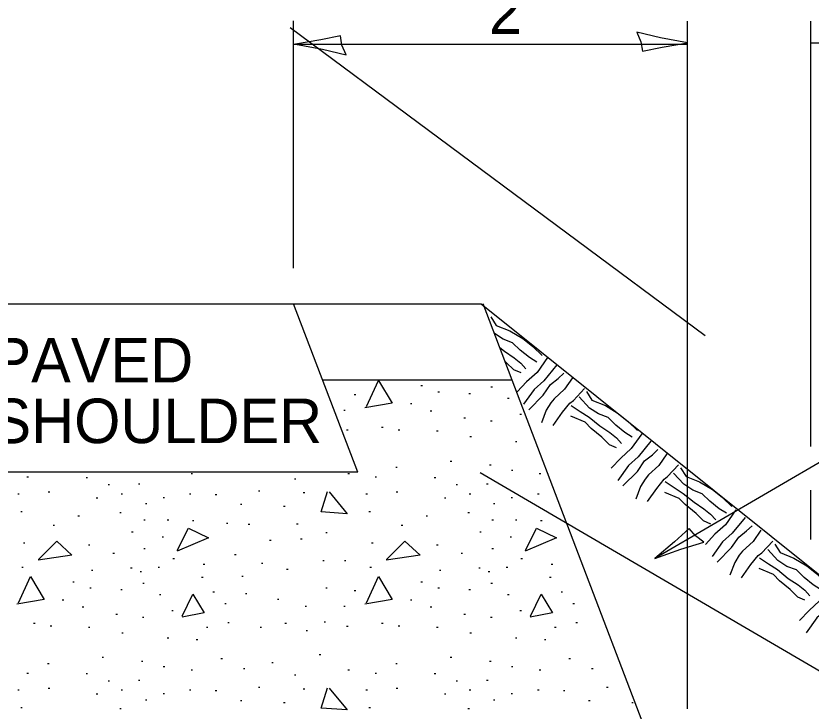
# Model space of a CAD drawing. Extents: x 0 to 2.83, y -0.06 to 1.83.
# Drawn here: x 2.2517 to 2.5031, y 1.2591 to 1.4787 of the extents above; entities that cross this region are included whole.
import ezdxf

# ---------------------------------------------------------------- set-up
doc = ezdxf.new("R2010")
doc.units = 0
for name, color, linetype in [('Default', 7, 'Continuous'), ('RD_Pr_Roadway_Dimensions', 7, 'Continuous'), ('RD_Pr_Roadway_Notes', 7, 'Continuous'), ('STG_Traffic_Control', 7, 'Continuous')]:
    doc.layers.add(name, color=color, linetype=linetype)

# ---------------------------------------------------------------- blocks, each defined once
blk = doc.blocks.new('SHT_ARROW')
at = {"layer": 'STG_Traffic_Control'}
blk.add_lwpolyline([(-0.009998, 0.002092), (-0.009184, 0.00017), (-0.00887, -0.001672), (-0.005, -0.000866), (0, 0), (-0.005334, 0.00097)], close=True, dxfattribs=at)

msp = doc.modelspace()

# ---------------------------------------------------------------- linework, layer by layer
at = {"layer": 'Default'}
for p, q in [((1.61935, 1.38768), (2.39886, 1.38768)), ((2.35981, 1.3345), (2.33949, 1.38768)), ((2.39886, 1.38768), (2.59919, 1.22722)), ((2.40866, 1.36357), (2.39945, 1.38768)), ((2.40866, 1.36357), (2.3487, 1.36357)), ((2.45062, 1.25371), (2.40866, 1.36357)), ((2.37975, 1.36192), (2.38023, 1.36192)), ((2.40188, 1.36151), (2.40237, 1.36151)), ((2.35008, 1.35996), (2.35016, 1.35996)), ((2.35867, 1.35913), (2.35915, 1.35913)), ((2.38512, 1.35996), (2.3856, 1.35996)), ((2.39493, 1.35944), (2.39542, 1.35944)), ((2.40716, 1.35789), (2.40764, 1.35789)), ((2.37644, 1.35624), (2.37692, 1.35624)), ((2.35536, 1.35417), (2.35584, 1.35417)), ((2.38274, 1.35397), (2.38322, 1.35397)), ((2.41108, 1.35283), (2.41156, 1.35283)), ((2.39338, 1.35169), (2.39387, 1.35169)), ((2.40178, 1.35076), (2.40226, 1.35076)), ((2.35629, 1.34787), (2.35677, 1.34787)), ((2.36735, 1.3488), (2.36783, 1.3488)), ((2.37262, 1.34797), (2.3731, 1.34797)), ((2.3847, 1.34756), (2.38519, 1.34756)), ((2.39524, 1.3458), (2.39573, 1.3458)), ((2.40964, 1.34425), (2.41012, 1.34425)), ((2.38904, 1.33806), (2.38953, 1.33806)), ((2.37179, 1.33609), (2.37227, 1.33609)), ((2.40147, 1.33682), (2.40195, 1.33682)), ((2.4084, 1.33516), (2.40888, 1.33516)), ((2.35981, 1.3345), (2.22735, 1.3345)), ((2.25522, 1.3331), (2.2557, 1.3331)), ((2.27392, 1.33289), (2.2744, 1.33289)), ((2.30711, 1.33413), (2.30759, 1.33413)), ((2.35671, 1.33413), (2.35719, 1.33413)), ((2.36528, 1.3331), (2.36576, 1.3331)), ((2.38398, 1.33289), (2.38446, 1.33289)), ((2.39846, 1.33449), (2.59669, 1.21872)), ((2.41718, 1.33413), (2.41766, 1.33413)), ((2.28084, 1.33062), (2.28132, 1.33062)), ((2.29045, 1.33082), (2.29093, 1.33082)), ((2.33976, 1.33248), (2.34024, 1.33248)), ((2.3909, 1.33062), (2.39139, 1.33062)), ((2.40052, 1.33082), (2.401, 1.33082)), ((2.25232, 1.32772), (2.2528, 1.32772)), ((2.26193, 1.32834), (2.26241, 1.32834)), ((2.28497, 1.32772), (2.28545, 1.32772)), ((2.30659, 1.32772), (2.30707, 1.32772)), ((2.31476, 1.32752), (2.31524, 1.32752)), ((2.3284, 1.32865), (2.32888, 1.32865)), ((2.34255, 1.32814), (2.34303, 1.32814)), ((2.36239, 1.32772), (2.36287, 1.32772)), ((2.372, 1.32834), (2.37248, 1.32834)), ((2.39504, 1.32772), (2.39552, 1.32772)), ((2.41666, 1.32772), (2.41714, 1.32772)), ((2.27712, 1.32648), (2.2776, 1.32648)), ((2.29823, 1.32659), (2.29871, 1.32659)), ((2.38719, 1.32648), (2.38767, 1.32648)), ((2.40829, 1.32659), (2.40877, 1.32659)), ((2.29265, 1.32462), (2.29313, 1.32462)), ((2.32271, 1.32442), (2.32319, 1.32442)), ((2.33635, 1.3238), (2.33683, 1.3238)), ((2.40271, 1.32462), (2.40319, 1.32462)), ((2.25325, 1.32215), (2.25373, 1.32215)), ((2.27133, 1.3207), (2.27181, 1.3207)), ((2.28456, 1.32184), (2.28504, 1.32184)), ((2.36332, 1.32215), (2.3638, 1.32215)), ((2.3814, 1.3207), (2.38188, 1.3207)), ((2.39462, 1.32184), (2.39511, 1.32184)), ((2.26348, 1.3178), (2.26396, 1.3178)), ((2.29213, 1.31946), (2.29261, 1.31946)), ((2.29957, 1.31946), (2.30005, 1.31946)), ((2.30752, 1.31925), (2.308, 1.31925)), ((2.31827, 1.31842), (2.31875, 1.31842)), ((2.32519, 1.31811), (2.32567, 1.31811)), ((2.34048, 1.31822), (2.34096, 1.31822)), ((2.37355, 1.3178), (2.37403, 1.3178)), ((2.40219, 1.31946), (2.40268, 1.31946)), ((2.40964, 1.31946), (2.41012, 1.31946)), ((2.41759, 1.31925), (2.41807, 1.31925)), ((2.28828, 1.31574), (2.28876, 1.31574)), ((2.34968, 1.31553), (2.35016, 1.31553)), ((2.39835, 1.31574), (2.39883, 1.31574)), ((2.29792, 1.31408), (2.2984, 1.31408)), ((2.33191, 1.31305), (2.33239, 1.31305)), ((2.34172, 1.31346), (2.3422, 1.31346)), ((2.40798, 1.31408), (2.40846, 1.31408)), ((2.25408, 1.31222), (2.25456, 1.31222)), ((2.27464, 1.3116), (2.27512, 1.3116)), ((2.29213, 1.31047), (2.29261, 1.31047)), ((2.36415, 1.31222), (2.36463, 1.31222)), ((2.38471, 1.3116), (2.38519, 1.3116)), ((2.40219, 1.31047), (2.40268, 1.31047)), ((2.28239, 1.30892), (2.28287, 1.30892)), ((2.32085, 1.3085), (2.32133, 1.3085)), ((2.39245, 1.30892), (2.39294, 1.30892)), ((2.30133, 1.30727), (2.30181, 1.30727)), ((2.31093, 1.30551), (2.31141, 1.30551)), ((2.32933, 1.30582), (2.32981, 1.30582)), ((2.34875, 1.30665), (2.34923, 1.30665)), ((2.35557, 1.30665), (2.35605, 1.30665)), ((2.41139, 1.30727), (2.41187, 1.30727)), ((2.421, 1.30551), (2.42148, 1.30551)), ((2.25356, 1.30458), (2.25404, 1.30458)), ((2.27557, 1.30355), (2.27605, 1.30355)), ((2.28797, 1.30437), (2.28845, 1.30437)), ((2.29099, 1.30313), (2.29147, 1.30313)), ((2.29668, 1.30458), (2.29716, 1.30458)), ((2.33728, 1.30386), (2.33776, 1.30386)), ((2.36363, 1.30458), (2.36411, 1.30458)), ((2.38564, 1.30355), (2.38612, 1.30355)), ((2.39804, 1.30437), (2.39852, 1.30437)), ((2.40106, 1.30313), (2.40154, 1.30313)), ((2.40674, 1.30458), (2.40722, 1.30458)), ((2.26968, 1.29992), (2.27016, 1.29992)), ((2.31042, 1.30137), (2.3109, 1.30137)), ((2.32313, 1.30169), (2.32361, 1.30169)), ((2.37975, 1.29992), (2.38023, 1.29992)), ((2.42048, 1.30137), (2.42096, 1.30137)), ((2.27505, 1.29796), (2.27553, 1.29796)), ((2.28487, 1.29744), (2.28535, 1.29744)), ((2.29182, 1.29951), (2.2923, 1.29951)), ((2.34968, 1.29796), (2.35016, 1.29796)), ((2.38512, 1.29796), (2.3856, 1.29796)), ((2.39493, 1.29744), (2.39542, 1.29744)), ((2.40188, 1.29951), (2.40237, 1.29951)), ((2.29709, 1.29589), (2.29757, 1.29589)), ((2.31403, 1.29672), (2.31451, 1.29672)), ((2.32426, 1.2962), (2.32474, 1.2962)), ((2.35867, 1.29713), (2.35915, 1.29713)), ((2.40716, 1.29589), (2.40764, 1.29589)), ((2.4241, 1.29672), (2.42458, 1.29672)), ((2.43433, 1.2962), (2.43439, 1.2962)), ((2.26637, 1.29424), (2.26685, 1.29424)), ((2.31775, 1.293), (2.31823, 1.293)), ((2.33439, 1.29445), (2.33487, 1.29445)), ((2.37644, 1.29424), (2.37692, 1.29424)), ((2.42782, 1.293), (2.4283, 1.293)), ((2.27268, 1.29197), (2.27316, 1.29197)), ((2.30101, 1.29083), (2.30149, 1.29083)), ((2.34317, 1.29217), (2.34365, 1.29217)), ((2.35536, 1.29217), (2.35584, 1.29217)), ((2.38274, 1.29197), (2.38322, 1.29197)), ((2.41108, 1.29083), (2.41156, 1.29083)), ((2.28332, 1.28969), (2.2838, 1.28969)), ((2.29172, 1.28876), (2.2922, 1.28876)), ((2.39338, 1.28969), (2.39387, 1.28969)), ((2.40178, 1.28876), (2.40226, 1.28876)), ((2.25728, 1.2868), (2.25776, 1.2868)), ((2.26255, 1.28597), (2.26303, 1.28597)), ((2.27464, 1.28556), (2.27512, 1.28556)), ((2.31197, 1.28556), (2.31245, 1.28556)), ((2.31868, 1.28701), (2.31916, 1.28701)), ((2.32891, 1.28556), (2.32939, 1.28556)), ((2.33677, 1.2868), (2.33725, 1.2868)), ((2.34916, 1.28721), (2.34964, 1.28721)), ((2.35629, 1.28587), (2.35677, 1.28587)), ((2.36735, 1.2868), (2.36783, 1.2868)), ((2.37262, 1.28597), (2.3731, 1.28597)), ((2.3847, 1.28556), (2.38519, 1.28556)), ((2.42203, 1.28556), (2.42251, 1.28556)), ((2.42875, 1.28701), (2.42923, 1.28701)), ((2.28518, 1.2838), (2.28566, 1.2838)), ((2.29957, 1.28225), (2.30005, 1.28225)), ((2.34348, 1.28453), (2.34396, 1.28453)), ((2.39524, 1.2838), (2.39573, 1.2838)), ((2.40964, 1.28225), (2.41012, 1.28225)), ((2.30876, 1.28163), (2.30924, 1.28163)), ((2.41883, 1.28163), (2.41931, 1.28163)), ((2.27898, 1.27605), (2.27946, 1.27605)), ((2.29141, 1.27481), (2.29189, 1.27481)), ((2.31651, 1.27564), (2.31699, 1.27564)), ((2.34761, 1.27698), (2.34809, 1.27698)), ((2.38904, 1.27605), (2.38953, 1.27605)), ((2.40147, 1.27481), (2.40195, 1.27481)), ((2.42658, 1.27564), (2.42706, 1.27564)), ((2.26172, 1.27409), (2.2622, 1.27409)), ((2.29833, 1.27316), (2.29881, 1.27316)), ((2.32364, 1.27254), (2.32412, 1.27254)), ((2.33263, 1.2744), (2.33311, 1.2744)), ((2.37179, 1.27409), (2.37227, 1.27409)), ((2.4084, 1.27316), (2.40888, 1.27316)), ((2.43371, 1.27254), (2.43419, 1.27254)), ((2.25522, 1.27109), (2.2557, 1.27109)), ((2.27392, 1.27089), (2.2744, 1.27089)), ((2.30711, 1.27213), (2.30759, 1.27213)), ((2.33976, 1.27047), (2.34024, 1.27047)), ((2.35671, 1.27213), (2.35719, 1.27213)), ((2.36528, 1.27109), (2.36576, 1.27109)), ((2.38398, 1.27089), (2.38446, 1.27089)), ((2.41718, 1.27213), (2.41766, 1.27213)), ((2.28084, 1.26861), (2.28132, 1.26861)), ((2.29045, 1.26882), (2.29093, 1.26882)), ((2.3909, 1.26861), (2.39139, 1.26861)), ((2.40052, 1.26882), (2.401, 1.26882)), ((2.25232, 1.26572), (2.2528, 1.26572)), ((2.26193, 1.26634), (2.26241, 1.26634)), ((2.28497, 1.26572), (2.28545, 1.26572)), ((2.30659, 1.26572), (2.30707, 1.26572)), ((2.31476, 1.26551), (2.31524, 1.26551)), ((2.3284, 1.26665), (2.32888, 1.26665)), ((2.34255, 1.26613), (2.34303, 1.26613)), ((2.36239, 1.26572), (2.36287, 1.26572)), ((2.372, 1.26634), (2.37248, 1.26634)), ((2.39504, 1.26572), (2.39552, 1.26572)), ((2.41666, 1.26572), (2.41714, 1.26572)), ((2.42482, 1.26551), (2.4253, 1.26551)), ((2.43846, 1.26665), (2.43894, 1.26665)), ((2.27712, 1.26448), (2.2776, 1.26448)), ((2.29265, 1.26262), (2.29313, 1.26262)), ((2.29823, 1.26458), (2.29871, 1.26458)), ((2.32271, 1.26241), (2.32319, 1.26241)), ((2.38719, 1.26448), (2.38767, 1.26448)), ((2.40271, 1.26262), (2.40319, 1.26262)), ((2.40829, 1.26458), (2.40877, 1.26458)), ((2.43278, 1.26241), (2.43326, 1.26241)), ((2.25325, 1.26014), (2.25373, 1.26014)), ((2.28456, 1.25983), (2.28504, 1.25983)), ((2.33635, 1.2618), (2.33683, 1.2618)), ((2.36332, 1.26014), (2.3638, 1.26014)), ((2.39462, 1.25983), (2.39511, 1.25983)), ((2.44642, 1.2618), (2.4469, 1.2618))]:
    msp.add_line(p, q, dxfattribs=at)
for points in [[(2.40188, 1.38362), (2.40361, 1.38092), (2.40788, 1.3792), (2.41199, 1.37675), (2.41514, 1.3742), (2.41808, 1.37139)], [(2.41638, 1.36928), (2.41407, 1.37072), (2.41117, 1.37306), (2.40876, 1.37545), (2.40575, 1.37657), (2.403, 1.37838)], [(2.40469, 1.37396), (2.40616, 1.37277), (2.40926, 1.3707), (2.41136, 1.369), (2.41299, 1.36724)], [(2.41983, 1.37076), (2.41648, 1.36608), (2.41319, 1.36309), (2.41016, 1.35988)], [(2.41145, 1.36588), (2.40919, 1.36684), (2.40677, 1.36923), (2.40637, 1.36956)], [(2.42272, 1.36842), (2.41868, 1.36343), (2.4156, 1.3607), (2.41225, 1.35601)], [(2.41388, 1.35426), (2.41845, 1.35883), (2.42073, 1.3622), (2.42317, 1.36414), (2.42492, 1.36577)], [(2.36255, 1.35524), (2.3664, 1.36354), (2.37073, 1.35632), (2.36207, 1.35487)], [(2.42772, 1.36438), (2.42521, 1.36075), (2.42193, 1.35776), (2.42086, 1.35645), (2.41942, 1.35413), (2.41793, 1.35012)], [(2.42162, 1.34931), (2.42454, 1.35347), (2.42688, 1.35636), (2.428, 1.3572), (2.43145, 1.36093)], [(2.44659, 1.34565), (2.44427, 1.34708), (2.44138, 1.34942), (2.43896, 1.35181), (2.43596, 1.35293), (2.43312, 1.3548), (2.42986, 1.3583)], [(2.43209, 1.35998), (2.43382, 1.35728), (2.43809, 1.35557), (2.44219, 1.35311), (2.44535, 1.35056), (2.44829, 1.34775)], [(2.42726, 1.35562), (2.4301, 1.35376), (2.43294, 1.35189), (2.43636, 1.34913), (2.43947, 1.34706), (2.44157, 1.34536), (2.4432, 1.3436)], [(2.44166, 1.34224), (2.43939, 1.3432), (2.43698, 1.34559), (2.43356, 1.34835), (2.43167, 1.35032), (2.42714, 1.35224)], [(2.4496, 1.34669), (2.44625, 1.342), (2.44296, 1.33901), (2.43994, 1.33581)], [(2.4525, 1.34435), (2.44846, 1.33935), (2.44538, 1.33662), (2.44203, 1.33194)], [(2.44366, 1.33019), (2.44822, 1.33476), (2.45051, 1.33813), (2.45295, 1.34007), (2.4547, 1.3417)], [(2.45749, 1.34031), (2.45499, 1.33668), (2.4517, 1.33369), (2.45064, 1.33237), (2.4492, 1.33005), (2.4477, 1.32605)], [(2.45139, 1.32524), (2.45432, 1.3294), (2.45666, 1.33229), (2.45777, 1.33313), (2.46122, 1.33686)], [(2.46186, 1.3359), (2.46359, 1.3332), (2.46786, 1.33149), (2.47197, 1.32904), (2.47512, 1.32649), (2.47807, 1.32368)], [(2.47636, 1.32157), (2.47405, 1.32301), (2.47116, 1.32535), (2.46874, 1.32774), (2.46574, 1.32886), (2.46289, 1.33072), (2.45964, 1.33423)], [(2.45704, 1.33155), (2.45988, 1.32968), (2.46272, 1.32782), (2.46614, 1.32506), (2.46924, 1.32298), (2.47135, 1.32128), (2.47298, 1.31953)], [(2.35076, 1.32828), (2.35641, 1.32142), (2.34823, 1.32202), (2.35028, 1.3284)], [(2.47144, 1.31816), (2.46917, 1.31913), (2.46675, 1.32152), (2.46334, 1.32428), (2.46145, 1.32624), (2.45691, 1.32817)], [(2.47938, 1.32261), (2.47603, 1.31793), (2.47274, 1.31494), (2.46971, 1.31173)], [(2.48227, 1.32027), (2.47823, 1.31528), (2.47516, 1.31255), (2.47181, 1.30787)], [(2.47343, 1.30612), (2.478, 1.31069), (2.48029, 1.31405), (2.48273, 1.31599), (2.48448, 1.31762)], [(2.30275, 1.30975), (2.30624, 1.31685), (2.31261, 1.31384), (2.30267, 1.3096)], [(2.41281, 1.30975), (2.4163, 1.31685), (2.42268, 1.31384), (2.41274, 1.3096)], [(2.48727, 1.31624), (2.48477, 1.3126), (2.48148, 1.30961), (2.48042, 1.3083), (2.47898, 1.30598), (2.47748, 1.30198)], [(2.25886, 1.30698), (2.26464, 1.31276), (2.26945, 1.30831), (2.25876, 1.30674)], [(2.36893, 1.30698), (2.3747, 1.31276), (2.37952, 1.30831), (2.36882, 1.30674)], [(2.48117, 1.30116), (2.4841, 1.30532), (2.48643, 1.30821), (2.48755, 1.30905), (2.491, 1.31278)], [(2.50614, 1.2975), (2.50382, 1.29894), (2.50093, 1.30127), (2.49852, 1.30366), (2.49551, 1.30479), (2.49267, 1.30665), (2.48941, 1.31015)], [(2.49164, 1.31183), (2.49337, 1.30913), (2.49764, 1.30742), (2.50174, 1.30497), (2.5049, 1.30242), (2.50784, 1.2996)], [(2.48681, 1.30747), (2.48966, 1.30561), (2.4925, 1.30375), (2.49592, 1.30098), (2.49902, 1.29891), (2.50112, 1.29721), (2.50275, 1.29546)], [(2.50121, 1.29409), (2.49895, 1.29505), (2.49653, 1.29744), (2.49311, 1.30021), (2.49122, 1.30217), (2.48669, 1.30409)], [(2.25249, 1.29323), (2.25634, 1.30154), (2.26067, 1.29432), (2.252, 1.29287)], [(2.36255, 1.29323), (2.3664, 1.30154), (2.37073, 1.29432), (2.36207, 1.29287)], [(2.50916, 1.29854), (2.50581, 1.29386), (2.50252, 1.29086), (2.49949, 1.28766)], [(2.30431, 1.28902), (2.30768, 1.296), (2.31129, 1.29011), (2.30425, 1.28877)], [(2.41438, 1.28902), (2.41775, 1.296), (2.42136, 1.29011), (2.41431, 1.28877)], [(2.51205, 1.2962), (2.50801, 1.2912), (2.50493, 1.28848), (2.50158, 1.28379)], [(2.35076, 1.26628), (2.35641, 1.25942), (2.34823, 1.26002), (2.35028, 1.2664)]]:
    msp.add_lwpolyline(points, dxfattribs=at)
at = {"layer": 'RD_Pr_Roadway_Dimensions'}
for p, q in [((2.33949, 1.39899), (2.33949, 1.47716)), ((2.46406, 1.25977), (2.46406, 1.47706)), ((2.50307, 1.3427), (2.50307, 1.47706)), ((2.46969, 1.37758), (2.33842, 1.47488)), ((2.33949, 1.46973), (2.46406, 1.46973)), ((2.50307, 1.47024), (2.59919, 1.47024)), ((2.50307, 1.31328), (2.50307, 1.32889))]:
    msp.add_line(p, q, dxfattribs=at)
at = {"layer": 'RD_Pr_Roadway_Notes'}
msp.add_line((2.63525, 1.41318), (2.45375, 1.30723), dxfattribs=at)

# ---------------------------------------------------------------- block references
at = {"layer": 'RD_Pr_Roadway_Dimensions', "xscale": 1.6021256085728262, "yscale": 1.6021256085728262}
msp.add_blockref('SHT_ARROW', (2.46406, 1.47024), dxfattribs=at)
at = {"layer": 'RD_Pr_Roadway_Dimensions', "xscale": 1.6021256085728262, "yscale": 1.6021256085728262, "rotation": 180}
msp.add_blockref('SHT_ARROW', (2.3401, 1.46973), dxfattribs=at)
at = {"layer": 'RD_Pr_Roadway_Notes', "xscale": 1.6021256085728264, "yscale": 1.6021256085728262, "rotation": -149.514265361202}
msp.add_blockref('SHT_ARROW', (2.45375, 1.30723), dxfattribs=at)

# ---------------------------------------------------------------- texts
at = {"layer": 'RD_Pr_Roadway_Dimensions'}
msp.add_text("2'", height=0.014075, dxfattribs=at).set_placement((2.40128, 1.473))
at = {"layer": 'RD_Pr_Roadway_Notes'}
for s, p in [('PAVED', (2.24398, 1.36288)), ('SHOULDER', (2.24398, 1.34371))]:
    msp.add_text(s, height=0.014074, dxfattribs=at).set_placement(p)

doc.saveas('drawing.dxf')
